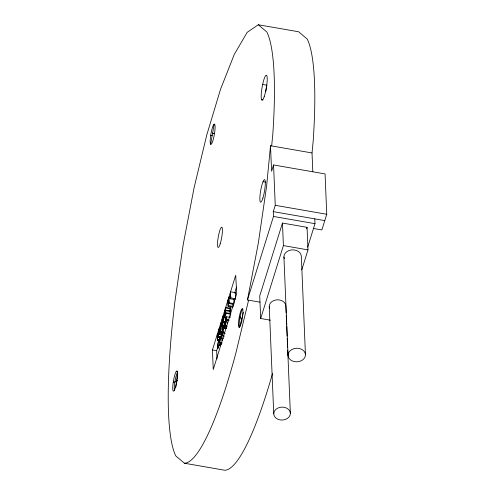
<?xml version="1.0" encoding="UTF-8"?>
<svg xmlns="http://www.w3.org/2000/svg" width="495" height="495" viewBox="0 0 495 495"><rect width="100%" height="100%" fill="white"/><g stroke="black" fill="none" stroke-linecap="round" stroke-linejoin="round"><path stroke-width="0.74" d="M219.062 328.668L218.53 336.012L217.602 333.364L218.969 333.599M219.836 337.664L218.462 337.423L219.248 328.872L219.446 334.267L221.506 334.626M221.395 332.652L220.028 332.417L221.407 325.809L221.772 326.811L223.14 327.046M227.254 326.694L225.2 326.335L225.671 322.66L226.58 319.727L226.945 320.729L228.319 320.97M220.028 332.417L220.671 323.482M225.2 326.335L226.073 316.682L230.181 317.4M312.809 171.74L312.023 152.961L270.511 145.734L266.576 186.473L258.316 243.2L247.451 299.958L260.024 302.148M271.668 145.932L272.832 133.86A222.441 37.484 -80.1 0 0 266.898 32.07L258.285 24.75L247.16 32.373L234.271 54.419L220.504 89.378L206.792 134.875L194.071 187.815L183.206 244.573L174.945 301.3A222.441 37.484 -80.1 0 0 175.774 455.907L184.388 463.221L224.742 470.25A222.441 37.484 -80.1 0 0 272.553 373.428M312.023 152.961L313.193 140.883A222.441 37.484 -80.1 0 0 307.253 39.093L298.646 31.779L258.285 24.75M175.676 387.696L177.717 371.801L176.183 371.535M210.653 144.255L214.168 124.158M248.601 300.162L235.88 353.096A222.441 37.484 -80.1 0 1 184.388 463.221M243.361 312.308L239.629 327.381A9.498 1.603 -80.1 0 1 239.883 317.833A9.498 1.603 -80.1 0 1 242.872 308.831M219.328 344.303L217.967 348.715L217.72 344.687A3.96 0.668 -80.1 0 1 217.998 342.948L219.211 339.025C218.19 340.517 216.804 353.22 219.328 344.303L221.383 344.662M212.435 349.959L235.7 275.307L236.74 293.609L213.252 369.536L212.435 349.959L216.662 350.695L217.008 358.98M222.397 318.662C224.755 311.225 223.622 322.047 222.602 323.47L222.397 318.662L223.771 318.904M229.723 311.398L230.503 308.193L225.708 307.358L224.724 311.207L224.81 313.149L225.751 310.118L230.552 310.947L230.008 313.385M225.93 312.753L225.961 313.378L230.757 314.214L230.732 313.583L225.93 312.753L224.928 315.977L224.835 313.762L225.751 310.118M218.827 340.9L217.454 340.659L217.466 334.571L218.462 337.423M219.446 334.267L219.458 327.399L220.832 327.64M221.772 326.811L222.045 325.933L220.894 322.765L222.267 323.006M225.101 325.401L222.36 324.924C223.406 324.206 225.299 310.65 222.806 316.664M226.06 317.691L224.687 317.456L225.961 313.378M232.922 307.265L228.121 306.43L228.133 299.562M233.813 304.406L229.012 303.571L229.037 297.78L230.491 298.832L235.286 299.667M230.491 298.832L230.54 291.846L235.342 292.681L235.558 297.94M221.24 336.841L219.873 336.606L219.607 337.454L219.86 343.468L221.228 343.709M222.707 332.139L221.339 331.904L221.178 335.313L219.978 339.162L219.873 336.606M225.206 326.434L223.152 326.075L222.855 327.04L223.103 333.055L225.163 333.413M226.005 321.564L224.631 321.323L224.383 322.121L224.619 327.077L223.152 326.075M313.304 228.449L321.868 229.94L326.75 214.273L325.06 173.918L273.556 164.953L271.582 171.276L270.511 145.734M216.662 350.695L218.029 346.302M219.86 343.468L220.003 339.787L221.203 335.938L221.327 338.766L222.694 339.007M229.89 308.249L230.348 306.782M234.679 292.879L236.505 287.026M229.866 310.235L230.503 308.193M235.094 293.473L235.342 292.681M221.327 338.766L221.339 331.904M222.212 335.913L222.23 329.045L222.212 335.913L224.272 336.266M223.103 333.055L223.127 327.257L224.582 328.309L226.642 328.668M224.582 328.309L224.631 321.323M226.945 320.729L227.224 319.85L226.073 316.682M229.983 312.766L230.552 310.947M229.699 317.611L230.33 315.569M247.451 299.958L273.475 216.451L273.277 211.637L275.251 205.307L273.556 164.953M301.802 269.763L307.995 249.876L307.055 227.329L282.453 223.047L259.726 295.961L260.673 318.508L270.363 320.197M260.673 318.508L283.4 245.594L282.453 223.047M306.591 228.801L307.055 227.329M307.68 247.123L314.987 223.678L314.789 218.864M262.647 84.441L266.879 85.177A12.666 2.135 -80.1 0 0 265.784 91.637M261.608 99.705L263.012 99.953M214.508 133.526L212.59 133.192L214.496 133.576M263.006 181.715L265.821 182.21M275.251 205.307L326.75 214.273M273.277 211.637L324.782 220.603M273.475 216.451L314.987 223.678M283.4 245.594L307.995 249.876M231.115 296.957L229.061 296.598L230.515 297.637L230.293 292.638M230.794 297.86L235.589 298.695M229.259 302.792L234.055 303.621M228.387 305.582L233.182 306.417L233.089 304.159M225.732 307.983L230.528 308.818M225.776 310.73L230.577 311.565M224.835 313.762L226.203 314.003M227.224 319.85L229.278 320.209M225.671 322.66L227.725 323.018M225.466 325.475L226.84 325.71M222.045 325.933L224.786 326.409M224.885 327.337L226.258 327.579M220.492 328.742L223.233 329.218M220.294 331.551L222.348 331.91M223.35 332.269L224.718 332.504M219.712 333.413L221.766 333.772M222.478 335.059L223.851 335.301M218.679 336.736L220.046 336.977M221.587 337.918L223.647 338.277M220.003 339.787L222.744 340.269M217.701 339.873L219.068 340.114M220.126 342.62L222.181 342.979M219.353 344.916L220.727 345.151M177.649 380.482L176.622 380.308L174.815 382.282L173.281 382.01M210.715 135.234L212.182 135.531M240.112 316.614L242.006 321.342M233.85 299.172L234.024 302.94M305.446 354.729A8.706 6.788 -2.4 0 0 292.229 349.297A8.706 6.788 -2.4 0 0 292.564 361.047A8.706 6.788 -2.4 0 0 305.446 354.729L301.325 256.354A8.706 6.788 -2.4 0 0 291.295 249.963A8.706 6.788 -2.4 0 0 284.266 258.687M283.92 256.942L288.041 355.317M286.153 312.951L285.863 306.009A8.31 6.478 -2.4 0 0 276.29 299.902A8.31 6.478 -2.4 0 0 269.577 308.23M286.252 315.272L286.636 324.534M286.704 326.075L287.125 336.111M287.218 338.425L287.607 347.688M287.706 350.002L290.361 413.3A8.31 6.478 -2.4 0 1 278.06 419.327A8.31 6.478 -2.4 0 1 277.738 408.115A8.31 6.478 -2.4 0 1 290.361 413.3M269.249 306.566L273.747 413.863M228.764 297.557L229.012 303.571M227.873 300.416L228.121 306.43M224.433 311.435L224.687 317.456M222.106 318.91L222.36 324.924M217.2 334.645L217.454 340.659M174.444 390.53A10.29 1.732 -80.1 0 1 175.032 380.952A10.29 1.732 -80.1 0 1 177.717 371.801M220.813 323.903L220.56 327.808L221.296 325.444L220.813 323.903M225.986 317.821L225.732 321.731L226.475 319.362L225.986 317.821M214.552 133.266L214.088 135.915A10.29 1.732 -80.1 0 1 210.227 142.616A10.29 1.732 -80.1 0 1 213.215 125.52A10.29 1.732 -80.1 0 1 214.552 133.266M220.244 243.738A10.29 1.732 -80.1 0 0 221.952 227.292A10.29 1.732 -80.1 0 0 217.72 240.855A10.29 1.732 -80.1 0 0 220.244 243.738M240.935 323.959A9.498 1.603 -80.1 0 0 242.513 308.775A9.498 1.603 -80.1 0 0 238.609 321.305A9.498 1.603 -80.1 0 0 240.935 323.959M262.888 198.105A11.478 1.937 -80.1 0 0 264.8 179.759A11.478 1.937 -80.1 0 0 260.079 194.894A11.478 1.937 -80.1 0 0 262.888 198.105M264.25 96.451A12.666 2.135 -80.1 0 0 266.793 75.574A12.666 2.135 -80.1 0 0 261.558 90.901A12.666 2.135 -80.1 0 0 264.25 96.451M175.465 387.474A10.29 1.732 -80.1 0 0 177.173 371.021A10.29 1.732 -80.1 0 0 172.947 384.59A10.29 1.732 -80.1 0 0 175.465 387.474"/></g></svg>
